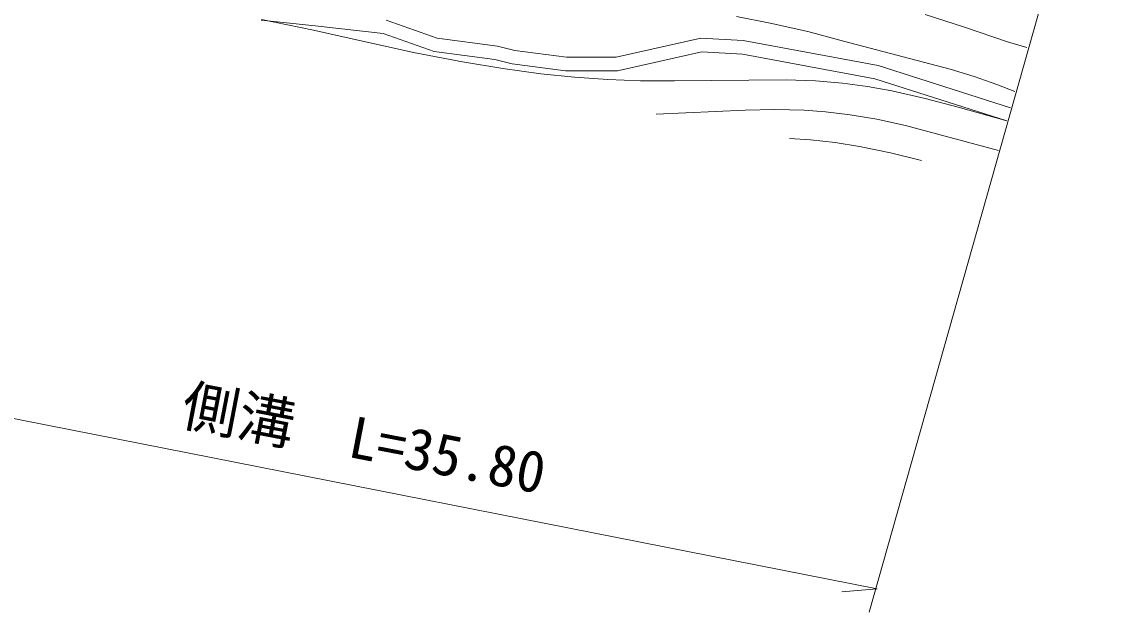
# Model space of a CAD drawing. Units: millimetres, scale not verified. Extents: x 40000 to 680000, y 20000 to 380000.
# Drawn here: x 476320 to 524366, y 239349 to 265362 of the extents above; entities that cross this region are included whole.
import ezdxf
from ezdxf.enums import TextEntityAlignment as Align

# ---------------------------------------------------------------- set-up
doc = ezdxf.new("R2010")
doc.units = ezdxf.units.MM
doc.header["$LTSCALE"] = 1000
for name, color, linetype, lineweight in [('M-BGD', 7, 'Continuous', 13), ('M-BMK-OTRS', 5, 'Continuous', 13), ('M-STR-HTXT', 7, 'Continuous', 13)]:
    doc.layers.add(name, color=color, linetype=linetype, lineweight=lineweight)
doc.styles.add('ＭＳ ゴシック', font='')
doc.styles.get('ＭＳ ゴシック').set_extended_font_data('MS Gothic')

msp = doc.modelspace()

# ---------------------------------------------------------------- linework, layer by layer
at = {"layer": 'M-BGD'}
for p, q in [((486864, 265431), (489252, 265186)), ((489177, 264997), (486889, 265465)), ((492375, 265434), (494625, 264638)), ((507819, 265593), (509292, 265309)), ((509292, 265309), (510948, 264928)), ((516131, 265685), (517851, 265120)), ((491463, 264476), (489177, 264997)), ((489252, 265186), (492239, 264846)), ((492239, 264846), (494484, 264052)), ((510948, 264928), (512521, 264514)), ((517851, 265120), (519757, 264484)), ((493653, 264001), (491463, 264476)), ((494625, 264638), (497275, 264284)), ((497275, 264284), (498038, 264098)), ((502507, 263802), (506236, 264642)), ((506236, 264642), (508111, 264538)), ((508111, 264538), (514058, 263433)), ((512521, 264514), (517225, 263279)), ((519757, 264484), (520607, 264225)), ((495745, 263598), (493653, 264001)), ((494484, 264052), (497164, 263694)), ((498038, 264098), (500318, 263807)), ((500318, 263807), (502507, 263802)), ((502573, 263202), (506286, 264038)), ((506286, 264038), (508077, 263939)), ((508001, 263948), (513912, 262850)), ((497521, 263302), (495745, 263598)), ((497164, 263694), (497929, 263508)), ((499192, 263075), (497521, 263302)), ((497929, 263508), (500279, 263207)), ((514058, 263433), (519878, 261572)), ((500667, 262922), (499192, 263075)), ((500279, 263207), (502573, 263202)), ((502148, 262821), (500667, 262922)), ((503578, 262766), (502148, 262821)), ((513912, 262850), (519719, 260993)), ((517225, 263279), (518280, 262957)), ((518280, 262957), (519280, 262598)), ((505083, 262761), (503578, 262766)), ((509998, 262805), (505083, 262761)), ((511294, 262756), (509998, 262805)), ((512484, 262659), (511294, 262756)), ((513580, 262515), (512484, 262659)), ((514658, 262319), (513580, 262515)), ((519280, 262598), (520075, 262289)), ((516121, 261987), (514658, 262319)), ((517577, 261601), (516121, 261987)), ((504279, 261296), (508196, 261473)), ((508196, 261473), (509495, 261497)), ((509495, 261497), (510789, 261468)), ((510789, 261468), (511731, 261402)), ((511731, 261402), (512816, 261270)), ((519723, 261005), (517577, 261601)), ((512816, 261270), (513993, 261068)), ((513993, 261068), (515264, 260793)), ((515264, 260793), (519360, 259687)), ((511069, 260169), (510152, 260223)), ((512153, 260047), (511069, 260169)), ((513233, 259871), (512153, 260047)), ((514603, 259586), (513233, 259871)), ((515970, 259249), (514603, 259586))]:
    msp.add_line(p, q, dxfattribs=at)
at = {"layer": 'M-BMK-OTRS'}
msp.add_line((524366, 277182), (513657, 239349), dxfattribs=at)
at = {"layer": 'M-STR-HTXT'}
for p, q in [((473332, 248402), (514008, 240374)), ((514008, 240374), (512455, 240252))]:
    msp.add_line(p, q, dxfattribs=at)

# ---------------------------------------------------------------- texts
at = {"layer": 'M-STR-HTXT', "style": 'ＭＳ ゴシック'}
msp.add_text('側溝\u3000L=35.80', height=1833, rotation=349.1, dxfattribs=at).set_placement((483152, 247084), align=Align.BOTTOM_LEFT)

doc.saveas('drawing.dxf')
